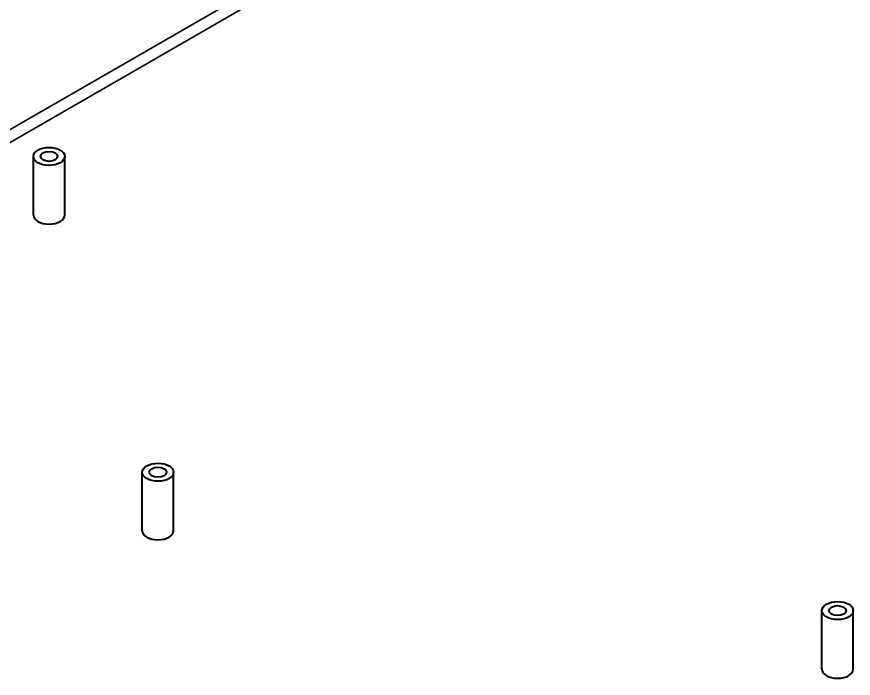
# Model space of a CAD drawing. Header units: millimetres. Extents: x 0 to 1682, y 0 to 1188.
# Drawn here: x 1308.8 to 1398.9, y 936.8 to 1007.9 of the extents above; entities that cross this region are included whole.
import ezdxf

# ---------------------------------------------------------------- set-up
doc = ezdxf.new("R2010")
doc.units = ezdxf.units.MM
doc.header["$LTSCALE"] = 2
doc.layers.add('가시적인 것(ISO)', color=3, linetype='Continuous', lineweight=40)
doc.layers.add('가시적인 좁은 것(ISO)', color=3, linetype='Continuous', lineweight=35)

msp = doc.modelspace()

# ---------------------------------------------------------------- linework, layer by layer
at = {"layer": '가시적인 것(ISO)'}
for p, q in [((1310.6394, 986.6121), (1310.6394, 992.9189)), ((1314.0108, 986.6121), (1314.0108, 992.9189)), ((1322.3572, 952.6404), (1322.3572, 958.9471)), ((1325.7286, 952.6404), (1325.7286, 958.9471)), ((1395.4922, 937.7486), (1395.4922, 944.0554)), ((1398.8636, 937.7486), (1398.8636, 944.0554))]:
    msp.add_line(p, q, dxfattribs=at)
for centre, major_axis in [((1312.3251, 992.9189), (-1.6857, 0)), ((1312.3251, 992.9189), (-0.9263, 0)), ((1324.0429, 958.9471), (-1.6857, 0)), ((1324.0429, 958.9471), (-0.9263, 0)), ((1397.1779, 944.0554), (-1.6857, 0)), ((1397.1779, 944.0554), (-0.9263, 0))]:
    msp.add_ellipse(centre, major_axis=major_axis, ratio=0.5758617, dxfattribs=at)
for centre in [(1312.3251, 986.6121), (1324.0429, 952.6404), (1397.1779, 937.7486)]:
    msp.add_ellipse(centre, major_axis=(1.6857, 0), ratio=0.5758617, start_param=3.1415927, end_param=6.2831853, dxfattribs=at)
at = {"layer": '가시적인 좁은 것(ISO)'}
for p, q in [((1229.6946, 950.6653), (1378.3891, 1036.2927)), ((1378.9952, 1035.2429), (1230.3219, 949.6276))]:
    msp.add_line(p, q, dxfattribs=at)

doc.saveas('drawing.dxf')
